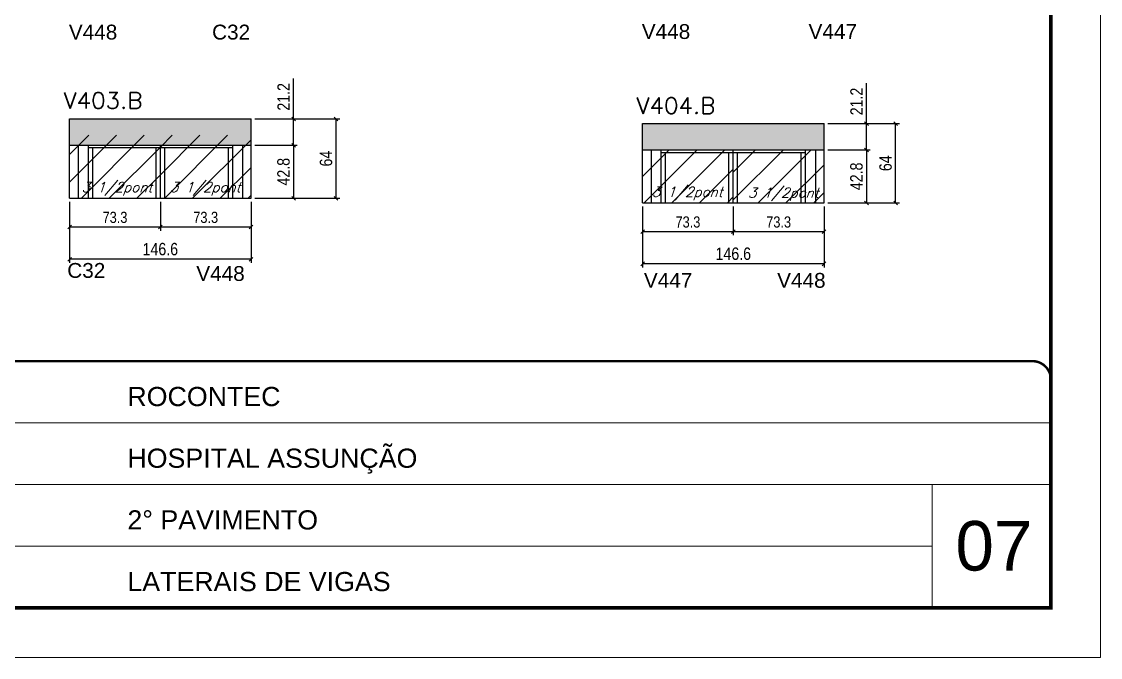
# Model space of a CAD drawing. Extents: x 137137 to 143418, y 10464 to 34486.
# Drawn here: x 140934 to 141806, y 32287 to 32801 of the extents above; entities that cross this region are included whole.
import ezdxf

# ---------------------------------------------------------------- set-up
doc = ezdxf.new("R2010")
doc.units = 0
doc.linetypes.add('CONTINUO', pattern=[0])
doc.linetypes.add('DASHED', pattern=[0.75, 0.5, -0.25])
for name, color, linetype in [('5', 5, 'Continuous'), ('COTA', 241, 'Continuous'), ('Painéis', 200, 'Continuous'), ('Reaproveitamento', 251, 'Continuous'), ('SARR_2.2x7', 40, 'Continuous'), ('SARR_3.5x7', 81, 'Continuous'), ('texto', 7, 'Continuous')]:
    doc.layers.add(name, color=color, linetype=linetype)
for name, color, linetype, lineweight in [('CARIMBO', 255, 'Continuous', 9), ('Folhas', 255, 'Continuous', 9), ('SARRAFO DE PRESSAO', 251, 'DASHED', 9), ('Texto Seção', 7, 'Continuous', 15)]:
    doc.layers.add(name, color=color, linetype=linetype, lineweight=lineweight)
doc.styles.add('ARIAL', font='arial.ttf')
doc.styles.add('COTA TECNICA', font='techl___.ttf', dxfattribs={"height": 10})
doc.styles.add('COTA TECNICA-50', font='techl___.ttf', dxfattribs={"height": 9})
doc.styles.add('REGUA-120', font='ROMANS.shx', dxfattribs={"height": 15})
doc.styles.add('Romans', font='romans.shx')
doc.styles.get("Standard").update_dxf_attribs({"font": 'arial.ttf'})
doc.dimstyles.new('COTA PAINEL-50', dxfattribs={"dimtxt": 9, "dimasz": 3, "dimexe": 3, "dimexo": 3, "dimgap": 3, "dimtad": 1, "dimdec": 1, "dimzin": 12, "dimdsep": 46, "dimtxsty": 'COTA TECNICA-50', "dimblk1": 'OBLIQUE', "dimblk2": 'OBLIQUE', "dimsah": 1, "dimcen": 0.9, "dimclrd": 4, "dimclre": 4, "dimclrt": 240, "dimadec": 1, "dimazin": 3, "dimtfac": 1, "dimtdec": 1, "dimtmove": 0, "dimatfit": 3, "dimfxl": 1, "dimtolj": 1, "dimtzin": 12, "dimarcsym": 0})
doc.dimstyles.new('PAINEL', dxfattribs={"dimtxt": 10, "dimasz": 3, "dimexe": 3, "dimexo": 3, "dimgap": 3, "dimtad": 1, "dimdec": 1, "dimzin": 12, "dimdsep": 46, "dimtxsty": 'COTA TECNICA', "dimblk1": 'OBLIQUE', "dimblk2": 'OBLIQUE', "dimsah": 1, "dimcen": 0.9, "dimclrd": 4, "dimclre": 4, "dimclrt": 240, "dimadec": 1, "dimazin": 3, "dimtfac": 1, "dimtdec": 1, "dimtmove": 0, "dimatfit": 3, "dimfxl": 1, "dimtolj": 1, "dimtzin": 12, "dimarcsym": 0})

# ---------------------------------------------------------------- blocks, each defined once
blk = doc.blocks.new('9999999999')
at = {"color": 30, "linetype": 'CONTINUO'}
for p, q in [((98564.56, 34379.64), (99583.98, 34379.64)), ((98564.56, 34329.83), (99487.98, 34329.83)), ((99583.98, 34329.83), (99487.98, 34329.83)), ((99487.98, 34329.83), (99487.98, 34230.21)), ((98564.56, 34280.02), (99487.98, 34280.02))]:
    blk.add_line(p, q, dxfattribs=at)
at = {"color": 30, "linetype": 'CONTINUO', "const_width": 2}
blk.add_lwpolyline([(99583.98, 34230.21), (99583.98, 34414.45, 0.414214), (99568.98, 34429.45), (98228.98, 34429.45, 0.414214), (98213.98, 34414.45), (98213.98, 34245.21, 0.414214), (98228.98, 34230.21), (99583.98, 34230.21)], format="xyb", dxfattribs=at)
at = {"layer": 'Folhas'}
blk.add_lwpolyline([(98138.98, 34190.21), (99623.98, 34190.21), (99623.98, 35240.21), (98138.98, 35240.21)], close=True, dxfattribs=at)
at = {"layer": 'Folhas', "color": 30, "const_width": 3}
blk.add_lwpolyline([(98213.98, 34230.21), (99583.98, 34230.21), (99583.98, 35200.21), (98213.98, 35200.21)], close=True, dxfattribs=at)
at = {"color": 7, "linetype": 'Continuous', "ltscale": 5, "style": 'ARIAL'}
for s, height, p in [('ROCONTEC', 15.483, (98837.68, 34393.13)), ('HOSPITAL ASSUNÇÃO', 15.4829, (98837.68, 34343.32)), ('2° PAVIMENTO', 15.4829, (98837.68, 34293.51)), ('LATERAIS DE VIGAS', 15.4829, (98837.68, 34243.7))]:
    blk.add_text(s, height=height, dxfattribs=at).set_placement(p)
blk = doc.blocks.new('_Oblique')
at = {"color": 0, "linetype": 'ByBlock', "lineweight": -2}
blk.add_line((-0.5, -0.5), (0.5, 0.5), dxfattribs=at)
blk = doc.blocks.new('*D286')
at = {"layer": 'COTA', "color": 4, "linetype": 'ByBlock', "lineweight": -2, "transparency": 16777216}
for p, q in [((140972.82, 32654.98), (140972.82, 32605.75)), ((141119.42, 32654.98), (141119.42, 32605.75)), ((141119.42, 32608.75), (140972.82, 32608.75))]:
    blk.add_line(p, q, dxfattribs=at)
at = {"layer": 'Defpoints', "color": 0, "linetype": 'ByBlock', "transparency": 16777216}
for p in [(140972.82, 32657.98), (141119.42, 32657.98), (140972.82, 32608.75)]:
    blk.add_point(p, dxfattribs=at)
at = {"layer": 'COTA', "color": 4, "linetype": 'ByBlock', "lineweight": -2, "transparency": 16777216, "xscale": 3, "yscale": 3, "zscale": 3, "rotation": 180}
blk.add_blockref('_Oblique', (140972.82, 32608.75), dxfattribs=at)
at = {"layer": 'COTA', "color": 4, "linetype": 'ByBlock', "lineweight": -2, "transparency": 16777216, "xscale": 3, "yscale": 3, "zscale": 3}
blk.add_blockref('_Oblique', (141119.42, 32608.75), dxfattribs=at)
at = {"layer": 'COTA', "color": 240, "linetype": 'ByBlock', "transparency": 16777216, "insert": (141046.12, 32616.85), "char_height": 10, "attachment_point": 5, "style": 'COTA TECNICA'}
blk.add_mtext('\\A1;146.6', dxfattribs=at)
blk = doc.blocks.new('*D201')
at = {"layer": 'COTA', "color": 4, "linetype": 'ByBlock', "lineweight": -2, "transparency": 16777216}
for p, q in [((141122.42, 32700.78), (141156.76, 32700.78)), ((141153.76, 32700.78), (141153.76, 32657.98)), ((141122.42, 32657.98), (141156.76, 32657.98))]:
    blk.add_line(p, q, dxfattribs=at)
at = {"layer": 'Defpoints', "color": 0, "linetype": 'ByBlock', "transparency": 16777216}
for p in [(141119.42, 32700.78), (141119.42, 32657.98), (141153.76, 32657.98)]:
    blk.add_point(p, dxfattribs=at)
at = {"layer": 'COTA', "color": 4, "linetype": 'ByBlock', "lineweight": -2, "transparency": 16777216, "xscale": 3, "yscale": 3, "zscale": 3}
for p, rotation in [((141153.76, 32700.78), 90), ((141153.76, 32657.98), 270)]:
    blk.add_blockref('_Oblique', p, dxfattribs=dict(at, rotation=rotation))
at = {"layer": 'COTA', "color": 240, "linetype": 'ByBlock', "transparency": 16777216, "insert": (141145.67, 32679.38), "char_height": 10, "attachment_point": 5, "rotation": 90, "style": 'COTA TECNICA'}
blk.add_mtext('\\A1;42.8', dxfattribs=at)
blk = doc.blocks.new('*D287')
at = {"layer": 'COTA', "color": 4, "linetype": 'ByBlock', "lineweight": -2, "transparency": 16777216}
for p, q in [((141153.76, 32721.98), (141153.76, 32754.7)), ((141122.42, 32721.98), (141156.76, 32721.98)), ((141153.76, 32700.78), (141153.76, 32721.98)), ((141122.42, 32700.78), (141156.76, 32700.78))]:
    blk.add_line(p, q, dxfattribs=at)
at = {"layer": 'Defpoints', "color": 0, "linetype": 'ByBlock', "transparency": 16777216}
for p in [(141119.42, 32721.98), (141153.76, 32721.98), (141119.42, 32700.78)]:
    blk.add_point(p, dxfattribs=at)
at = {"layer": 'COTA', "color": 4, "linetype": 'ByBlock', "lineweight": -2, "transparency": 16777216, "xscale": 3, "yscale": 3, "zscale": 3}
for p, rotation in [((141153.76, 32721.98), 90), ((141153.76, 32700.78), 270)]:
    blk.add_blockref('_Oblique', p, dxfattribs=dict(at, rotation=rotation))
at = {"layer": 'COTA', "color": 240, "linetype": 'ByBlock', "transparency": 16777216, "insert": (141145.7, 32739.84), "char_height": 10, "attachment_point": 5, "rotation": 90, "style": 'COTA TECNICA'}
blk.add_mtext('\\A1;21.2', dxfattribs=at)
blk = doc.blocks.new('*D288')
at = {"layer": 'COTA', "color": 4, "linetype": 'ByBlock', "lineweight": -2, "transparency": 16777216}
for p, q in [((140972.82, 32654.98), (140972.82, 32631.79)), ((141046.12, 32654.98), (141046.12, 32631.79)), ((140972.82, 32634.79), (141046.12, 32634.79))]:
    blk.add_line(p, q, dxfattribs=at)
at = {"layer": 'Defpoints', "color": 0, "linetype": 'ByBlock', "transparency": 16777216}
for p in [(140972.82, 32657.98), (141046.12, 32657.98), (141046.12, 32634.79)]:
    blk.add_point(p, dxfattribs=at)
at = {"layer": 'COTA', "color": 4, "linetype": 'ByBlock', "lineweight": -2, "transparency": 16777216, "xscale": 3, "yscale": 3, "zscale": 3, "rotation": 180}
blk.add_blockref('_Oblique', (140972.82, 32634.79), dxfattribs=at)
at = {"layer": 'COTA', "color": 4, "linetype": 'ByBlock', "lineweight": -2, "transparency": 16777216, "xscale": 3, "yscale": 3, "zscale": 3}
blk.add_blockref('_Oblique', (141046.12, 32634.79), dxfattribs=at)
at = {"layer": 'COTA', "color": 240, "linetype": 'ByBlock', "transparency": 16777216, "insert": (141009.47, 32642.48), "char_height": 9, "attachment_point": 5, "style": 'COTA TECNICA-50'}
blk.add_mtext('\\A1;73.3', dxfattribs=at)
blk = doc.blocks.new('*D202')
at = {"layer": 'COTA', "color": 4, "linetype": 'ByBlock', "lineweight": -2, "transparency": 16777216}
for p, q in [((141046.12, 32654.98), (141046.12, 32631.79)), ((141119.42, 32654.98), (141119.42, 32631.79)), ((141046.12, 32634.79), (141119.42, 32634.79))]:
    blk.add_line(p, q, dxfattribs=at)
at = {"layer": 'Defpoints', "color": 0, "linetype": 'ByBlock', "transparency": 16777216}
for p in [(141046.12, 32657.98), (141119.42, 32657.98), (141119.42, 32634.79)]:
    blk.add_point(p, dxfattribs=at)
at = {"layer": 'COTA', "color": 4, "linetype": 'ByBlock', "lineweight": -2, "transparency": 16777216, "xscale": 3, "yscale": 3, "zscale": 3, "rotation": 180}
blk.add_blockref('_Oblique', (141046.12, 32634.79), dxfattribs=at)
at = {"layer": 'COTA', "color": 4, "linetype": 'ByBlock', "lineweight": -2, "transparency": 16777216, "xscale": 3, "yscale": 3, "zscale": 3}
blk.add_blockref('_Oblique', (141119.42, 32634.79), dxfattribs=at)
at = {"layer": 'COTA', "color": 240, "linetype": 'ByBlock', "transparency": 16777216, "insert": (141082.77, 32642.48), "char_height": 9, "attachment_point": 5, "style": 'COTA TECNICA-50'}
blk.add_mtext('\\A1;73.3', dxfattribs=at)
blk = doc.blocks.new('*D455')
at = {"layer": 'COTA', "color": 4, "linetype": 'ByBlock', "lineweight": -2, "transparency": 16777216}
for p, q in [((141435.82, 32651.24), (141435.82, 32602.01)), ((141582.42, 32651.24), (141582.42, 32602.01)), ((141582.42, 32605.01), (141435.82, 32605.01))]:
    blk.add_line(p, q, dxfattribs=at)
at = {"layer": 'Defpoints', "color": 0, "linetype": 'ByBlock', "transparency": 16777216}
for p in [(141435.82, 32654.24), (141582.42, 32654.24), (141435.82, 32605.01)]:
    blk.add_point(p, dxfattribs=at)
at = {"layer": 'COTA', "color": 4, "linetype": 'ByBlock', "lineweight": -2, "transparency": 16777216, "xscale": 3, "yscale": 3, "zscale": 3, "rotation": 180}
blk.add_blockref('_Oblique', (141435.82, 32605.01), dxfattribs=at)
at = {"layer": 'COTA', "color": 4, "linetype": 'ByBlock', "lineweight": -2, "transparency": 16777216, "xscale": 3, "yscale": 3, "zscale": 3}
blk.add_blockref('_Oblique', (141582.42, 32605.01), dxfattribs=at)
at = {"layer": 'COTA', "color": 240, "linetype": 'ByBlock', "transparency": 16777216, "insert": (141509.12, 32613.12), "char_height": 10, "attachment_point": 5, "style": 'COTA TECNICA'}
blk.add_mtext('\\A1;146.6', dxfattribs=at)
blk = doc.blocks.new('*D453')
at = {"layer": 'COTA', "color": 4, "linetype": 'ByBlock', "lineweight": -2, "transparency": 16777216}
for p, q in [((141585.42, 32697.04), (141619.75, 32697.04)), ((141616.75, 32697.04), (141616.75, 32654.24)), ((141585.42, 32654.24), (141619.75, 32654.24))]:
    blk.add_line(p, q, dxfattribs=at)
at = {"layer": 'Defpoints', "color": 0, "linetype": 'ByBlock', "transparency": 16777216}
for p in [(141582.42, 32697.04), (141582.42, 32654.24), (141616.75, 32654.24)]:
    blk.add_point(p, dxfattribs=at)
at = {"layer": 'COTA', "color": 4, "linetype": 'ByBlock', "lineweight": -2, "transparency": 16777216, "xscale": 3, "yscale": 3, "zscale": 3}
for p, rotation in [((141616.75, 32697.04), 90), ((141616.75, 32654.24), 270)]:
    blk.add_blockref('_Oblique', p, dxfattribs=dict(at, rotation=rotation))
at = {"layer": 'COTA', "color": 240, "linetype": 'ByBlock', "transparency": 16777216, "insert": (141608.66, 32675.64), "char_height": 10, "attachment_point": 5, "rotation": 90, "style": 'COTA TECNICA'}
blk.add_mtext('\\A1;42.8', dxfattribs=at)
blk = doc.blocks.new('*D456')
at = {"layer": 'COTA', "color": 4, "linetype": 'ByBlock', "lineweight": -2, "transparency": 16777216}
for p, q in [((141616.75, 32718.24), (141616.75, 32750.96)), ((141585.42, 32718.24), (141619.75, 32718.24)), ((141616.75, 32697.04), (141616.75, 32718.24)), ((141585.42, 32697.04), (141619.75, 32697.04))]:
    blk.add_line(p, q, dxfattribs=at)
at = {"layer": 'Defpoints', "color": 0, "linetype": 'ByBlock', "transparency": 16777216}
for p in [(141582.42, 32718.24), (141616.75, 32718.24), (141582.42, 32697.04)]:
    blk.add_point(p, dxfattribs=at)
at = {"layer": 'COTA', "color": 4, "linetype": 'ByBlock', "lineweight": -2, "transparency": 16777216, "xscale": 3, "yscale": 3, "zscale": 3}
for p, rotation in [((141616.75, 32718.24), 90), ((141616.75, 32697.04), 270)]:
    blk.add_blockref('_Oblique', p, dxfattribs=dict(at, rotation=rotation))
at = {"layer": 'COTA', "color": 240, "linetype": 'ByBlock', "transparency": 16777216, "insert": (141608.69, 32736.1), "char_height": 10, "attachment_point": 5, "rotation": 90, "style": 'COTA TECNICA'}
blk.add_mtext('\\A1;21.2', dxfattribs=at)
blk = doc.blocks.new('*D457')
at = {"layer": 'COTA', "color": 4, "linetype": 'ByBlock', "lineweight": -2, "transparency": 16777216}
for p, q in [((141435.82, 32651.24), (141435.82, 32628.05)), ((141509.12, 32651.24), (141509.12, 32628.05)), ((141435.82, 32631.05), (141509.12, 32631.05))]:
    blk.add_line(p, q, dxfattribs=at)
at = {"layer": 'Defpoints', "color": 0, "linetype": 'ByBlock', "transparency": 16777216}
for p in [(141435.82, 32654.24), (141509.12, 32654.24), (141509.12, 32631.05)]:
    blk.add_point(p, dxfattribs=at)
at = {"layer": 'COTA', "color": 4, "linetype": 'ByBlock', "lineweight": -2, "transparency": 16777216, "xscale": 3, "yscale": 3, "zscale": 3, "rotation": 180}
blk.add_blockref('_Oblique', (141435.82, 32631.05), dxfattribs=at)
at = {"layer": 'COTA', "color": 4, "linetype": 'ByBlock', "lineweight": -2, "transparency": 16777216, "xscale": 3, "yscale": 3, "zscale": 3}
blk.add_blockref('_Oblique', (141509.12, 32631.05), dxfattribs=at)
at = {"layer": 'COTA', "color": 240, "linetype": 'ByBlock', "transparency": 16777216, "insert": (141472.47, 32638.74), "char_height": 9, "attachment_point": 5, "style": 'COTA TECNICA-50'}
blk.add_mtext('\\A1;73.3', dxfattribs=at)
blk = doc.blocks.new('*D454')
at = {"layer": 'COTA', "color": 4, "linetype": 'ByBlock', "lineweight": -2, "transparency": 16777216}
for p, q in [((141509.12, 32651.24), (141509.12, 32628.05)), ((141582.42, 32651.24), (141582.42, 32628.05)), ((141509.12, 32631.05), (141582.42, 32631.05))]:
    blk.add_line(p, q, dxfattribs=at)
at = {"layer": 'Defpoints', "color": 0, "linetype": 'ByBlock', "transparency": 16777216}
for p in [(141509.12, 32654.24), (141582.42, 32654.24), (141582.42, 32631.05)]:
    blk.add_point(p, dxfattribs=at)
at = {"layer": 'COTA', "color": 4, "linetype": 'ByBlock', "lineweight": -2, "transparency": 16777216, "xscale": 3, "yscale": 3, "zscale": 3, "rotation": 180}
blk.add_blockref('_Oblique', (141509.12, 32631.05), dxfattribs=at)
at = {"layer": 'COTA', "color": 4, "linetype": 'ByBlock', "lineweight": -2, "transparency": 16777216, "xscale": 3, "yscale": 3, "zscale": 3}
blk.add_blockref('_Oblique', (141582.42, 32631.05), dxfattribs=at)
at = {"layer": 'COTA', "color": 240, "linetype": 'ByBlock', "transparency": 16777216, "insert": (141545.77, 32638.74), "char_height": 9, "attachment_point": 5, "style": 'COTA TECNICA-50'}
blk.add_mtext('\\A1;73.3', dxfattribs=at)
blk = doc.blocks.new('*D903')
at = {"layer": 'COTA', "color": 4, "lineweight": -2, "ltscale": 25, "transparency": 16777216}
for p, q in [((141585.42, 32718.24), (141643.3, 32718.24)), ((141640.3, 32654.24), (141640.3, 32718.24)), ((141585.42, 32654.24), (141643.3, 32654.24))]:
    blk.add_line(p, q, dxfattribs=at)
at = {"layer": 'Defpoints', "color": 0, "ltscale": 25, "transparency": 16777216}
for p in [(141582.42, 32718.24), (141640.3, 32718.24), (141582.42, 32654.24)]:
    blk.add_point(p, dxfattribs=at)
at = {"layer": 'COTA', "color": 4, "lineweight": -2, "ltscale": 25, "transparency": 16777216, "xscale": 3, "yscale": 3, "zscale": 3}
for p, rotation in [((141640.3, 32718.24), 90), ((141640.3, 32654.24), 270)]:
    blk.add_blockref('_Oblique', p, dxfattribs=dict(at, rotation=rotation))
at = {"layer": 'COTA', "color": 240, "ltscale": 25, "transparency": 16777216, "insert": (141632.2, 32686.24), "char_height": 10, "attachment_point": 5, "rotation": 90, "style": 'COTA TECNICA'}
blk.add_mtext('\\A1;64', dxfattribs=at)
blk = doc.blocks.new('*D914')
at = {"layer": 'COTA', "color": 4, "lineweight": -2, "ltscale": 25, "transparency": 16777216}
for p, q in [((141122.42, 32721.98), (141191.14, 32721.98)), ((141188.14, 32657.98), (141188.14, 32721.98)), ((141122.42, 32657.98), (141191.14, 32657.98))]:
    blk.add_line(p, q, dxfattribs=at)
at = {"layer": 'Defpoints', "color": 0, "ltscale": 25, "transparency": 16777216}
for p in [(141119.42, 32721.98), (141188.14, 32721.98), (141119.42, 32657.98)]:
    blk.add_point(p, dxfattribs=at)
at = {"layer": 'COTA', "color": 4, "lineweight": -2, "ltscale": 25, "transparency": 16777216, "xscale": 3, "yscale": 3, "zscale": 3}
for p, rotation in [((141188.14, 32721.98), 90), ((141188.14, 32657.98), 270)]:
    blk.add_blockref('_Oblique', p, dxfattribs=dict(at, rotation=rotation))
at = {"layer": 'COTA', "color": 240, "ltscale": 25, "transparency": 16777216, "insert": (141180.03, 32689.98), "char_height": 10, "attachment_point": 5, "rotation": 90, "style": 'COTA TECNICA'}
blk.add_mtext('\\A1;64', dxfattribs=at)

msp = doc.modelspace()

# ---------------------------------------------------------------- hatches: boundary and pattern name
at = {"layer": 'COTA', "linetype": 'ByBlock'}
h = msp.add_hatch(dxfattribs=at)
h.set_pattern_fill('AR-CONC', color=256, scale=0.03)
h.set_pattern_definition([(50, (2980.594, -505.06), (5.46554007, -0.47817257), [0.5715, -6.2865]), (355, (2980.594, -505.06), (-1.05730264, 5.73170536), [0.4572, -5.02921753]), (100.4514447, (2981.0496, -505.0997), (4.40823741, 5.25353256), [0.48570026, -5.34270734]), (46.1842, (2980.594, -503.536), (8.13237123, -1.26126984), [0.85725, -9.42975]), (96.6355576, (2981.272, -503.641), (7.122124, 7.42278374), [0.7285507, -8.01406824]), (351.184151, (2980.594, -503.536), (7.122124, 7.42278374), [0.685799, -7.54379196]), (21, (2981.356, -503.917), (4.54843174, -3.06795595), [0.5715, -6.2865]), (326, (2981.356, -503.917), (1.85406085, 5.52563898), [0.4572, -5.0292]), (71.451445, (2981.735, -504.1725), (6.40249258, 2.45768307), [0.48570026, -5.34269813]), (37.5, (2980.5941, -505.0599), (0.092658098, 2.536651166), [0, -4.96824, 0, -5.1054, 0, -5.04825]), (7.5, (2980.594, -505.06), (2.004589875, 3.005417245), [0, -2.91084, 0, -4.85394, 0, -1.92405]), (327.5, (2978.8949, -505.0599), (4.067717855, -0.17186232), [0, -1.905, 0, -5.9436, 0, -7.8867]), (317.5, (2978.133, -505.06), (4.44387544, 0.76279473), [0, -2.4765, 0, -3.94716, 0, -5.6007])])
h.paths.add_polyline_path([(141119.42, 32700.78), (141119.42, 32721.98), (140972.82, 32721.98), (140972.82, 32700.78)])
h = msp.add_hatch(dxfattribs=at)
h.set_pattern_fill('AR-CONC', color=256, scale=0.03)
h.set_pattern_definition([(50, (3443.587, -508.7997), (5.46554007, -0.47817257), [0.5715, -6.2865]), (355, (3443.587, -508.8), (-1.05730264, 5.73170536), [0.4572, -5.02921753]), (100.4514447, (3444.0426, -508.8396), (4.40823741, 5.25353256), [0.48570026, -5.34270734]), (46.1842, (3443.587, -507.276), (8.13237123, -1.26126984), [0.85725, -9.42975]), (96.6355576, (3444.265, -507.381), (7.122124, 7.42278374), [0.7285507, -8.01406824]), (351.184151, (3443.587, -507.276), (7.122124, 7.42278374), [0.685799, -7.54379196]), (21, (3444.349, -507.6567), (4.54843174, -3.06795595), [0.5715, -6.2865]), (326, (3444.349, -507.657), (1.85406085, 5.52563898), [0.4572, -5.0292]), (71.451445, (3444.728, -507.9124), (6.40249258, 2.45768307), [0.48570026, -5.34269813]), (37.5, (3443.5872, -508.7997), (0.092658098, 2.536651166), [0, -4.96824, 0, -5.1054, 0, -5.04825]), (7.5, (3443.5872, -508.7997), (2.004589875, 3.005417245), [0, -2.91084, 0, -4.85394, 0, -1.92405]), (327.5, (3441.888, -508.7997), (4.067717855, -0.17186232), [0, -1.905, 0, -5.9436, 0, -7.8867]), (317.5, (3441.126, -508.7997), (4.44387544, 0.76279473), [0, -2.4765, 0, -3.94716, 0, -5.6007])])
h.paths.add_polyline_path([(141582.42, 32697.04), (141582.42, 32718.24), (141435.82, 32718.24), (141435.82, 32697.04)])
at = {"layer": 'Reaproveitamento', "ltscale": 25}
h = msp.add_hatch(dxfattribs=at)
h.set_pattern_fill('ANSI31', color=256, scale=5)
h.paths.add_polyline_path([(141046.12, 32708.78), (140972.82, 32708.78), (140972.82, 32657.98), (141046.12, 32657.98)])
h = msp.add_hatch(dxfattribs=at)
h.set_pattern_fill('ANSI31', color=256, scale=5)
h.paths.add_polyline_path([(141119.42, 32708.78), (141046.12, 32708.78), (141046.12, 32657.98), (141119.42, 32657.98)])
h = msp.add_hatch(dxfattribs=at)
h.set_pattern_fill('ANSI31', color=256, scale=5)
h.set_pattern_definition([(45, (-10.6, -20), (-11.2253202, 11.2253202), [])])
h.paths.add_polyline_path([(141509.12, 32697.04), (141435.82, 32697.04), (141435.82, 32654.24), (141509.12, 32654.24)])
h.paths.add_polyline_path([(141435.57, 32653.84), (141503.19, 32653.84), (141508.69, 32669.82), (141441.07, 32669.82)], flags=9)
h = msp.add_hatch(dxfattribs=at)
h.set_pattern_fill('ANSI31', color=256, scale=5)
h.set_pattern_definition([(45, (-10.6, 0), (-11.2253202, 11.2253202), [])])
h.paths.add_polyline_path([(141582.42, 32697.04), (141509.12, 32697.04), (141509.12, 32654.24), (141582.42, 32654.24)])

# ---------------------------------------------------------------- linework, layer by layer
at = {"layer": 'COTA', "linetype": 'ByBlock'}
for p, q in [((140972.82, 32721.98), (141119.42, 32721.98)), ((140972.82, 32700.78), (140972.82, 32721.98)), ((141119.42, 32700.78), (141119.42, 32721.98)), ((141435.82, 32718.24), (141582.42, 32718.24)), ((141435.82, 32697.04), (141435.82, 32718.24)), ((141582.42, 32697.04), (141582.42, 32718.24))]:
    msp.add_line(p, q, dxfattribs=at)
at = {"layer": 'Painéis', "linetype": 'ByBlock'}
for p, q in [((140972.82, 32700.78), (141119.42, 32700.78)), ((140972.82, 32657.98), (140972.82, 32700.78)), ((141046.12, 32657.98), (141046.12, 32700.78)), ((141119.42, 32657.98), (141119.42, 32700.78)), ((141435.82, 32697.04), (141582.42, 32697.04)), ((141435.82, 32654.24), (141435.82, 32697.04)), ((141509.12, 32654.24), (141509.12, 32697.04)), ((141582.42, 32654.24), (141582.42, 32697.04)), ((140972.82, 32657.98), (141119.42, 32657.98)), ((141435.82, 32654.24), (141582.42, 32654.24))]:
    msp.add_line(p, q, dxfattribs=at)
at = {"layer": 'SARR_2.2x7', "linetype": 'Continuous'}
for p, q in [((140979.82, 32700.78), (140979.82, 32657.98)), ((141046.12, 32698.58), (140987.82, 32698.58)), ((141104.42, 32698.58), (141046.12, 32698.58)), ((141112.42, 32700.78), (141112.42, 32657.98)), ((141442.82, 32697.04), (141442.82, 32654.24)), ((141450.82, 32694.84), (141509.12, 32694.84)), ((141509.12, 32694.84), (141567.42, 32694.84)), ((141575.42, 32697.04), (141575.42, 32654.24))]:
    msp.add_line(p, q, dxfattribs=at)
at = {"layer": 'SARR_3.5x7'}
for p, q in [((140987.82, 32700.78), (140987.82, 32657.98)), ((140991.32, 32698.58), (140991.32, 32657.98)), ((141042.62, 32657.98), (141042.62, 32698.58)), ((141049.62, 32657.98), (141049.62, 32698.58)), ((141100.92, 32698.58), (141100.92, 32657.98)), ((141104.42, 32700.78), (141104.42, 32657.98)), ((141450.82, 32654.24), (141450.82, 32697.04)), ((141454.32, 32654.24), (141454.32, 32694.84)), ((141505.62, 32654.24), (141505.62, 32694.84)), ((141512.62, 32654.24), (141512.62, 32694.84)), ((141563.92, 32654.24), (141563.92, 32694.84)), ((141567.42, 32654.24), (141567.42, 32697.04))]:
    msp.add_line(p, q, dxfattribs=at)

# ---------------------------------------------------------------- block references
at = {"layer": 'SARRAFO DE PRESSAO', "color": 6, "linetype": 'ByBlock'}
msp.add_blockref('9999999999', (42181.81, -1903), dxfattribs=at)

# ---------------------------------------------------------------- texts
at = {"layer": '5', "linetype": 'Continuous'}
for s, p in [('V448', (140972.19, 32786.15)), ('C32', (141087.93, 32786.15)), ('V448', (141435.18, 32786.59)), ('V447', (141569.93, 32786.59)), ('C32', (140970.9, 32593.68)), ('V448', (141075.18, 32591.2)), ('V447', (141436.87, 32585.68)), ('V448', (141544.58, 32585.68))]:
    msp.add_text(s, height=12, rotation=0.00004, dxfattribs=at).set_placement(p)
at = {"layer": 'CARIMBO', "style": 'ARIAL'}
msp.add_text('07', height=40, dxfattribs=at).set_placement((141688.65, 32357.34))
at = {"layer": 'texto', "color": 2, "char_height": 8, "attachment_point": 5, "style": 'Romans'}
for insert in [(141011.02, 32665.64), (141082.38, 32665.64), (141471.94, 32661.83), (141549.55, 32661.13)]:
    msp.add_mtext('{\\Q19;\\C256;3 1/2pont}', dxfattribs=dict(at, insert=insert))
at = {"layer": 'Texto Seção', "style": 'REGUA-120', "width": 1.05}
for s, p in [('V403.B', (140967.97, 32730.4)), ('V404.B', (141430.96, 32726.26))]:
    msp.add_text(s, height=13, dxfattribs=at).set_placement(p)

# ---------------------------------------------------------------- dimensions: what is measured, and where the dimension line sits
at = {"layer": 'COTA', "linetype": 'ByBlock'}
for base, p1, p2, picture, middle in [((141153.76, 32721.98), (141119.42, 32700.78), (141119.42, 32721.98), '*D287', (141145.7, 32739.84)), ((141616.75, 32718.24), (141582.42, 32697.04), (141582.42, 32718.24), '*D456', (141608.69, 32736.1)), ((141153.76, 32657.98), (141119.42, 32700.78), (141119.42, 32657.98), '*D201', (141145.67, 32679.38)), ((141616.75, 32654.24), (141582.42, 32697.04), (141582.42, 32654.24), '*D453', (141608.66, 32675.64))]:
    dim = msp.add_linear_dim(base=base, p1=p1, p2=p2, angle=90, dimstyle='PAINEL', dxfattribs=at)
    dim.commit()
    dim.dimension.update_dxf_attribs({"geometry": picture, "text_midpoint": middle})
at = {"layer": 'COTA', "ltscale": 25}
dim = msp.add_linear_dim(base=(141188.14, 32721.98), p1=(141119.42, 32657.98), p2=(141119.42, 32721.98), angle=90, dimstyle='PAINEL', dxfattribs=at)
dim.commit()
dim.dimension.update_dxf_attribs({"geometry": '*D914', "text_midpoint": (141180.03, 32689.98)})
dim = msp.add_linear_dim(base=(141640.3, 32718.24), p1=(141582.42, 32654.24), p2=(141582.42, 32718.24), angle=90, dimstyle='PAINEL', dxfattribs=at)
dim.commit()
dim.dimension.update_dxf_attribs({"geometry": '*D903', "text_midpoint": (141640.3, 32686.24), "dimtype": 160})
at = {"layer": 'COTA', "linetype": 'ByBlock'}
for base, p1, p2, picture, middle in [((140972.82, 32608.75), (141119.42, 32657.98), (140972.82, 32657.98), '*D286', (141046.12, 32616.85)), ((141435.82, 32605.01), (141582.42, 32654.24), (141435.82, 32654.24), '*D455', (141509.12, 32613.12))]:
    dim = msp.add_linear_dim(base=base, p1=p1, p2=p2, dimstyle='PAINEL', dxfattribs=at)
    dim.commit()
    dim.dimension.update_dxf_attribs({"geometry": picture, "text_midpoint": middle})
for base, p1, p2, picture, middle in [((141046.12, 32634.79), (140972.82, 32657.98), (141046.12, 32657.98), '*D288', (141009.47, 32642.48)), ((141119.42, 32634.79), (141046.12, 32657.98), (141119.42, 32657.98), '*D202', (141082.77, 32642.48)), ((141509.12, 32631.05), (141435.82, 32654.24), (141509.12, 32654.24), '*D457', (141472.47, 32638.74)), ((141582.42, 32631.05), (141509.12, 32654.24), (141582.42, 32654.24), '*D454', (141545.77, 32638.74))]:
    dim = msp.add_linear_dim(base=base, p1=p1, p2=p2, dimstyle='COTA PAINEL-50', override={"dimarcsym": 1}, dxfattribs=at)
    dim.commit()
    dim.dimension.update_dxf_attribs({"geometry": picture, "text_midpoint": middle})

doc.saveas('drawing.dxf')
